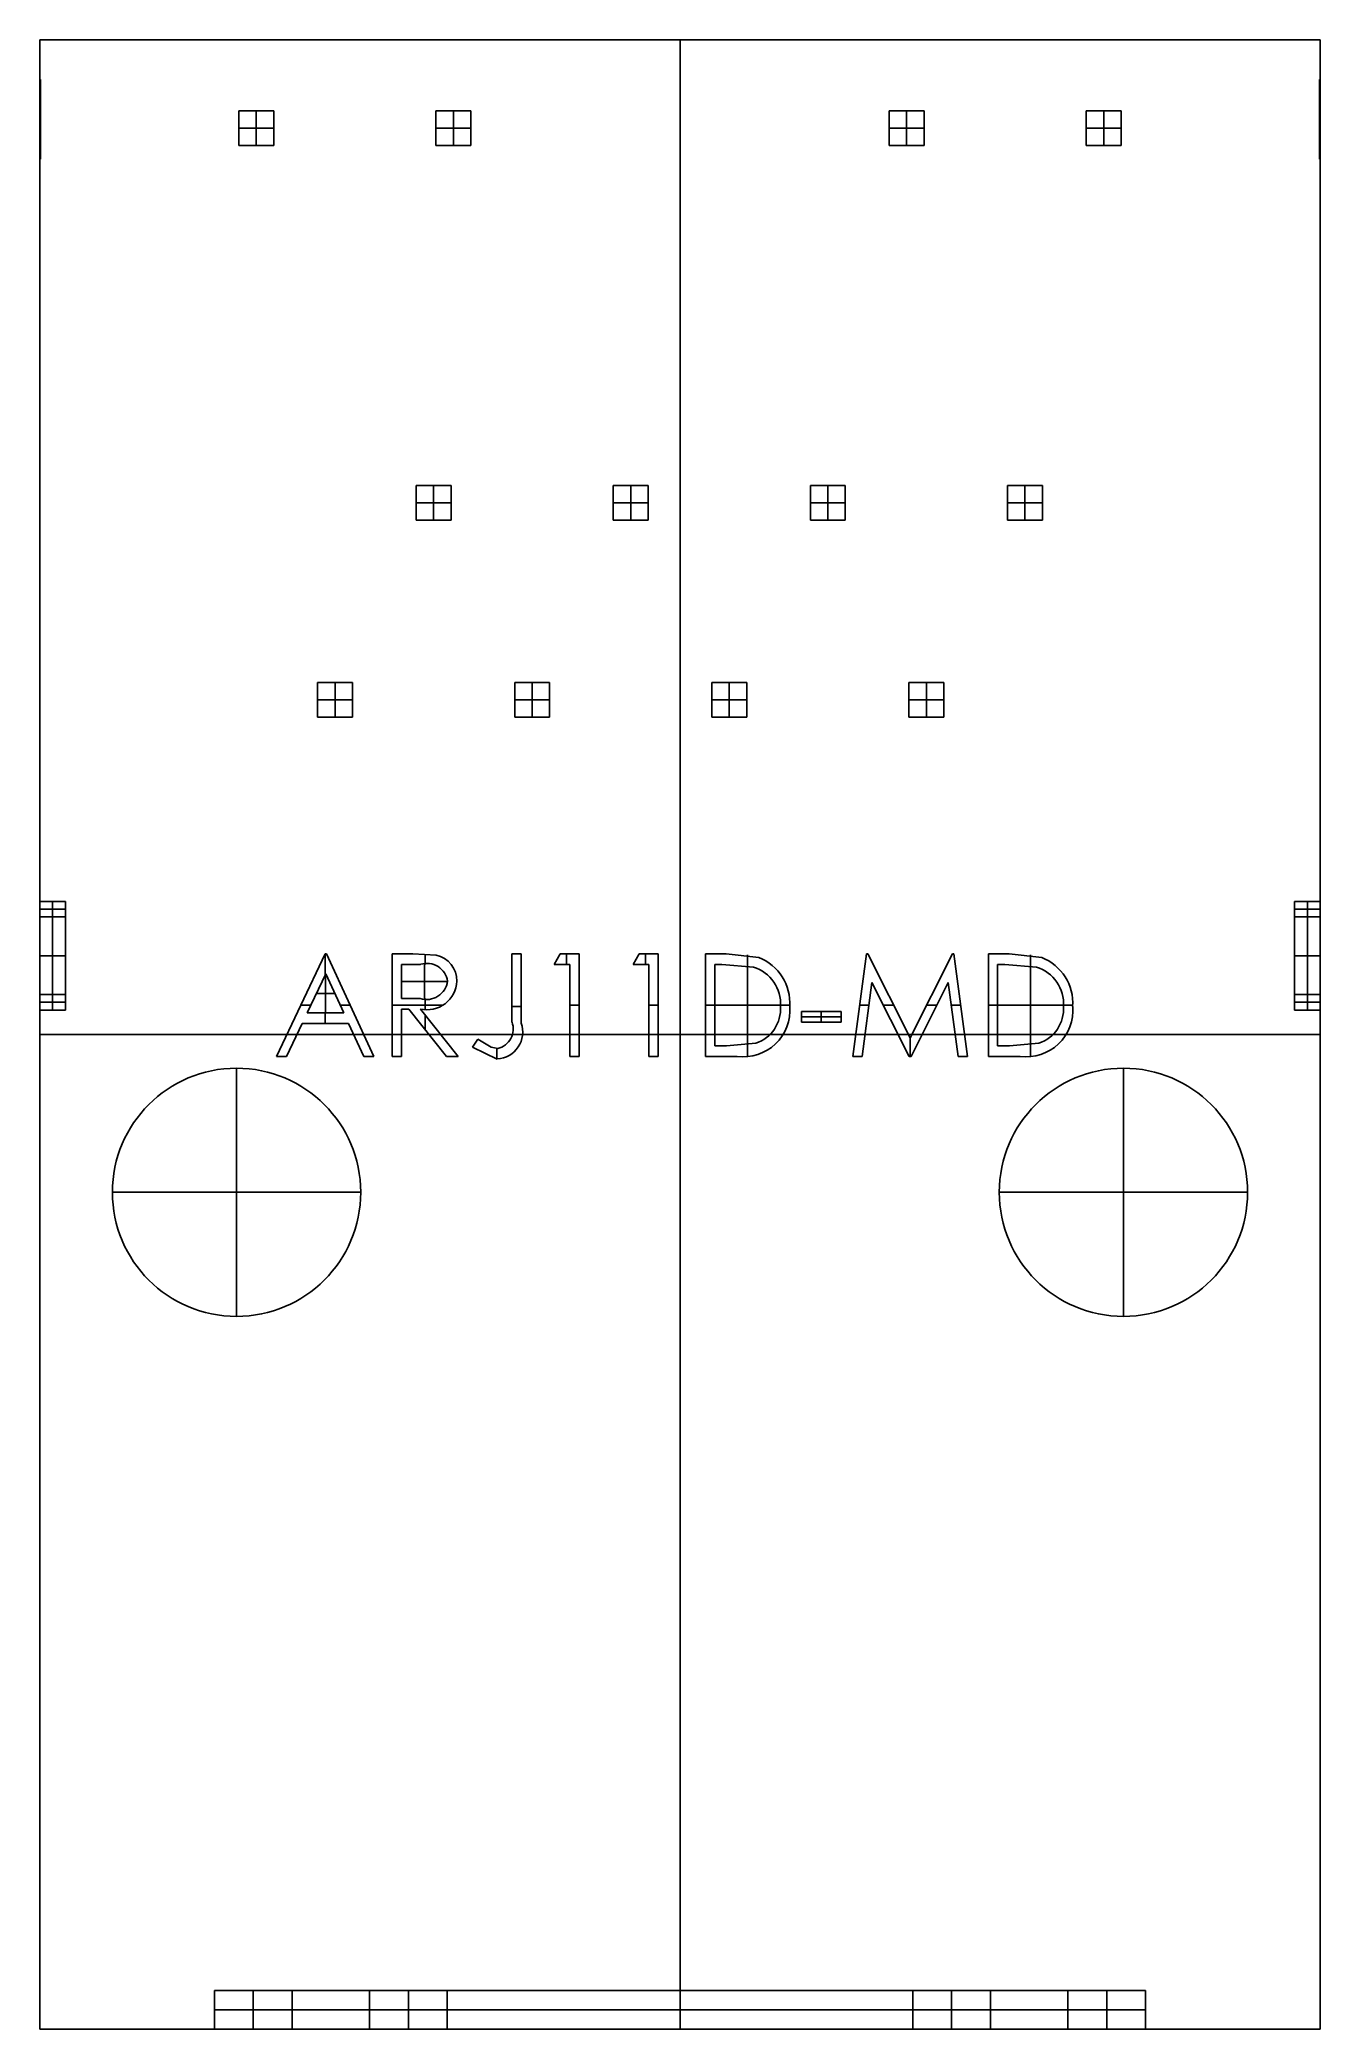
# Model space of a CAD drawing. Extents: x -8.3 to 8.3, y -10.8 to 14.9.
import ezdxf

# ---------------------------------------------------------------- set-up
doc = ezdxf.new("R2010")
doc.units = 0
doc.layers.add('DEFAULT', color=7, linetype='CONTINUOUS')

msp = doc.modelspace()

# ---------------------------------------------------------------- linework, layer by layer
at = {"layer": 'DEFAULT'}
for p, q in [((-8.25, 14.86), (8.25, 14.86)), ((-8.25, 7.089), (-8.25, 14.86)), ((-8.25, 14.86), (-8.25, 12.86)), ((-8.25, 12.86), (-8.25, 14.86)), ((-8.25, 3.075), (-8.25, 14.86)), ((8.25, 14.86), (-8.25, 14.86)), ((-8.25, 14.86), (-8.25, 12.86)), ((-8.25, 14.86), (-8.25, 7.089)), ((-8.25, 14.86), (8.25, 14.86)), ((0, -10.79), (0, 14.86)), ((0, 14.86), (0, -10.29)), ((8.25, 14.86), (8.25, 7.089)), ((8.25, 14.86), (8.25, 12.86)), ((8.25, 12.86), (8.25, 14.86)), ((8.25, 2.853), (8.25, 14.86)), ((8.25, 12.86), (8.25, 14.86)), ((8.25, 7.089), (8.25, 14.86)), ((-8.25, 14.349), (-8.25, 13.319)), ((-8.25, 13.319), (-8.25, 14.349)), ((-8.24, 14.349), (-8.25, 14.349)), ((-8.24, 14.349), (-8.25, 14.349)), ((-8.25, 14.349), (-8.24, 14.349)), ((-8.245, 14.349), (-8.245, 13.319)), ((-8.245, 13.319), (-8.245, 14.349)), ((-8.24, 13.319), (-8.24, 14.349)), ((-8.24, 14.349), (-8.24, 13.319)), ((-8.24, 13.319), (-8.24, 14.349)), ((8.24, 14.349), (8.24, 13.319)), ((8.25, 14.349), (8.24, 14.349)), ((8.25, 14.349), (8.24, 14.349)), ((8.24, 13.319), (8.24, 14.349)), ((8.25, 14.349), (8.24, 14.349)), ((8.24, 13.319), (8.24, 14.349)), ((8.245, 14.349), (8.245, 13.319)), ((8.245, 13.319), (8.245, 14.349)), ((8.25, 14.349), (8.25, 13.319)), ((8.25, 13.319), (8.25, 14.349)), ((-8.25, 13.86), (-8.25, 3.682)), ((-5.235, 13.945), (-5.685, 13.945)), ((-5.685, 13.945), (-5.685, 13.495)), ((-5.685, 13.495), (-5.685, 13.945)), ((-5.685, 13.945), (-5.235, 13.945)), ((-5.685, 13.495), (-5.685, 13.945)), ((-5.685, 13.945), (-5.235, 13.945)), ((-5.46, 13.495), (-5.46, 13.945)), ((-5.235, 13.495), (-5.235, 13.945)), ((-5.235, 13.945), (-5.235, 13.495)), ((-5.235, 13.945), (-5.235, 13.495)), ((-2.695, 13.945), (-3.145, 13.945)), ((-3.145, 13.945), (-3.145, 13.495)), ((-3.145, 13.495), (-3.145, 13.945)), ((-3.145, 13.945), (-2.695, 13.945)), ((-3.145, 13.495), (-3.145, 13.945)), ((-3.145, 13.945), (-2.695, 13.945)), ((-2.92, 13.495), (-2.92, 13.945)), ((-2.695, 13.495), (-2.695, 13.945)), ((-2.695, 13.945), (-2.695, 13.495)), ((-2.695, 13.945), (-2.695, 13.495)), ((3.145, 13.945), (2.695, 13.945)), ((2.695, 13.945), (2.695, 13.495)), ((2.695, 13.495), (2.695, 13.945)), ((2.695, 13.945), (3.145, 13.945)), ((2.695, 13.495), (2.695, 13.945)), ((2.695, 13.945), (3.145, 13.945)), ((2.92, 13.495), (2.92, 13.945)), ((3.145, 13.495), (3.145, 13.945)), ((3.145, 13.945), (3.145, 13.495)), ((3.145, 13.945), (3.145, 13.495)), ((5.685, 13.945), (5.235, 13.945)), ((5.235, 13.945), (5.235, 13.495)), ((5.235, 13.495), (5.235, 13.945)), ((5.235, 13.945), (5.685, 13.945)), ((5.235, 13.495), (5.235, 13.945)), ((5.235, 13.945), (5.685, 13.945)), ((5.46, 13.495), (5.46, 13.945)), ((5.685, 13.495), (5.685, 13.945)), ((5.685, 13.945), (5.685, 13.495)), ((5.685, 13.945), (5.685, 13.495)), ((8.25, 3.57), (8.25, 13.86)), ((-8.25, 13.834), (-8.24, 13.834)), ((-8.25, 13.834), (-8.24, 13.834)), ((-5.685, 13.72), (-5.235, 13.72)), ((-3.145, 13.72), (-2.695, 13.72)), ((2.695, 13.72), (3.145, 13.72)), ((5.235, 13.72), (5.685, 13.72)), ((8.24, 13.834), (8.25, 13.834)), ((8.24, 13.834), (8.25, 13.834)), ((-5.685, 13.495), (-5.235, 13.495)), ((-5.235, 13.495), (-5.685, 13.495)), ((-5.235, 13.495), (-5.685, 13.495)), ((-3.145, 13.495), (-2.695, 13.495)), ((-2.695, 13.495), (-3.145, 13.495)), ((-2.695, 13.495), (-3.145, 13.495)), ((2.695, 13.495), (3.145, 13.495)), ((3.145, 13.495), (2.695, 13.495)), ((3.145, 13.495), (2.695, 13.495)), ((5.235, 13.495), (5.685, 13.495)), ((5.685, 13.495), (5.235, 13.495)), ((5.685, 13.495), (5.235, 13.495)), ((-8.25, 13.319), (-8.24, 13.319)), ((-8.24, 13.319), (-8.25, 13.319)), ((-8.24, 13.319), (-8.25, 13.319)), ((8.24, 13.319), (8.25, 13.319)), ((8.25, 13.319), (8.24, 13.319)), ((8.24, 13.319), (8.25, 13.319)), ((-8.25, 12.86), (-8.25, 7.089)), ((-8.25, 4.288), (-8.25, 12.86)), ((-8.25, 12.86), (-8.25, -10.79)), ((8.25, 12.86), (8.25, 4.288)), ((8.25, 7.089), (8.25, 12.86)), ((8.25, -10.79), (8.25, 12.86)), ((-2.95, 9.115), (-3.4, 9.115)), ((-3.4, 9.115), (-3.4, 8.665)), ((-3.4, 8.665), (-3.4, 9.115)), ((-3.4, 9.115), (-2.95, 9.115)), ((-3.4, 8.665), (-3.4, 9.115)), ((-3.4, 9.115), (-2.95, 9.115)), ((-3.175, 8.665), (-3.175, 9.115)), ((-2.95, 8.665), (-2.95, 9.115)), ((-2.95, 9.115), (-2.95, 8.665)), ((-2.95, 9.115), (-2.95, 8.665)), ((-0.41, 9.115), (-0.86, 9.115)), ((-0.86, 9.115), (-0.86, 8.665)), ((-0.86, 8.665), (-0.86, 9.115)), ((-0.86, 9.115), (-0.41, 9.115)), ((-0.86, 8.665), (-0.86, 9.115)), ((-0.86, 9.115), (-0.41, 9.115)), ((-0.635, 8.665), (-0.635, 9.115)), ((-0.41, 8.665), (-0.41, 9.115)), ((-0.41, 9.115), (-0.41, 8.665)), ((-0.41, 9.115), (-0.41, 8.665)), ((2.13, 9.115), (1.68, 9.115)), ((1.68, 9.115), (1.68, 8.665)), ((1.68, 8.665), (1.68, 9.115)), ((1.68, 9.115), (2.13, 9.115)), ((1.68, 8.665), (1.68, 9.115)), ((1.68, 9.115), (2.13, 9.115)), ((1.905, 8.665), (1.905, 9.115)), ((2.13, 8.665), (2.13, 9.115)), ((2.13, 9.115), (2.13, 8.665)), ((2.13, 9.115), (2.13, 8.665)), ((4.67, 9.115), (4.22, 9.115)), ((4.22, 9.115), (4.22, 8.665)), ((4.22, 8.665), (4.22, 9.115)), ((4.22, 9.115), (4.67, 9.115)), ((4.22, 8.665), (4.22, 9.115)), ((4.22, 9.115), (4.67, 9.115)), ((4.445, 8.665), (4.445, 9.115)), ((4.67, 8.665), (4.67, 9.115)), ((4.67, 9.115), (4.67, 8.665)), ((4.67, 9.115), (4.67, 8.665)), ((-3.4, 8.89), (-2.95, 8.89)), ((-0.86, 8.89), (-0.41, 8.89)), ((1.68, 8.89), (2.13, 8.89)), ((4.22, 8.89), (4.67, 8.89)), ((-3.4, 8.665), (-2.95, 8.665)), ((-2.95, 8.665), (-3.4, 8.665)), ((-2.95, 8.665), (-3.4, 8.665)), ((-0.86, 8.665), (-0.41, 8.665)), ((-0.41, 8.665), (-0.86, 8.665)), ((-0.41, 8.665), (-0.86, 8.665)), ((1.68, 8.665), (2.13, 8.665)), ((2.13, 8.665), (1.68, 8.665)), ((2.13, 8.665), (1.68, 8.665)), ((4.22, 8.665), (4.67, 8.665)), ((4.67, 8.665), (4.22, 8.665)), ((4.67, 8.665), (4.22, 8.665)), ((-8.25, 3.75), (-8.25, 7.089)), ((8.25, 7.089), (8.25, 3.75)), ((-4.22, 6.575), (-4.67, 6.575)), ((-4.67, 6.575), (-4.67, 6.125)), ((-4.67, 6.125), (-4.67, 6.575)), ((-4.67, 6.575), (-4.22, 6.575)), ((-4.67, 6.125), (-4.67, 6.575)), ((-4.67, 6.575), (-4.22, 6.575)), ((-4.445, 6.125), (-4.445, 6.575)), ((-4.22, 6.125), (-4.22, 6.575)), ((-4.22, 6.575), (-4.22, 6.125)), ((-4.22, 6.575), (-4.22, 6.125)), ((-1.68, 6.575), (-2.13, 6.575)), ((-2.13, 6.575), (-2.13, 6.125)), ((-2.13, 6.125), (-2.13, 6.575)), ((-2.13, 6.575), (-1.68, 6.575)), ((-2.13, 6.125), (-2.13, 6.575)), ((-2.13, 6.575), (-1.68, 6.575)), ((-1.905, 6.125), (-1.905, 6.575)), ((-1.68, 6.125), (-1.68, 6.575)), ((-1.68, 6.575), (-1.68, 6.125)), ((-1.68, 6.575), (-1.68, 6.125)), ((0.86, 6.575), (0.41, 6.575)), ((0.41, 6.575), (0.41, 6.125)), ((0.41, 6.125), (0.41, 6.575)), ((0.41, 6.575), (0.86, 6.575)), ((0.41, 6.125), (0.41, 6.575)), ((0.41, 6.575), (0.86, 6.575)), ((0.635, 6.125), (0.635, 6.575)), ((0.86, 6.125), (0.86, 6.575)), ((0.86, 6.575), (0.86, 6.125)), ((0.86, 6.575), (0.86, 6.125)), ((3.4, 6.575), (2.95, 6.575)), ((2.95, 6.575), (2.95, 6.125)), ((2.95, 6.125), (2.95, 6.575)), ((2.95, 6.575), (3.4, 6.575)), ((2.95, 6.125), (2.95, 6.575)), ((2.95, 6.575), (3.4, 6.575)), ((3.175, 6.125), (3.175, 6.575)), ((3.4, 6.125), (3.4, 6.575)), ((3.4, 6.575), (3.4, 6.125)), ((3.4, 6.575), (3.4, 6.125)), ((-4.67, 6.35), (-4.22, 6.35)), ((-2.13, 6.35), (-1.68, 6.35)), ((0.41, 6.35), (0.86, 6.35)), ((2.95, 6.35), (3.4, 6.35)), ((-4.67, 6.125), (-4.22, 6.125)), ((-4.22, 6.125), (-4.67, 6.125)), ((-4.22, 6.125), (-4.67, 6.125)), ((-2.13, 6.125), (-1.68, 6.125)), ((-1.68, 6.125), (-2.13, 6.125)), ((-1.68, 6.125), (-2.13, 6.125)), ((0.41, 6.125), (0.86, 6.125)), ((0.86, 6.125), (0.41, 6.125)), ((0.86, 6.125), (0.41, 6.125)), ((2.95, 6.125), (3.4, 6.125)), ((3.4, 6.125), (2.95, 6.125)), ((3.4, 6.125), (2.95, 6.125)), ((-8.25, 3.075), (-8.25, 4.288)), ((8.25, 4.288), (8.25, 2.853)), ((-7.92, 3.75), (-8.25, 3.75)), ((-8.25, 3.75), (-8.25, 3.55)), ((-8.25, 3.75), (-7.92, 3.75)), ((-8.25, 3.75), (-7.92, 3.75)), ((-7.92, 3.65), (-8.25, 3.65)), ((-8.085, 3.55), (-8.085, 3.75)), ((-7.92, 2.35), (-7.92, 3.75)), ((-7.92, 3.75), (-7.92, 3.55)), ((-7.92, 3.75), (-7.92, 2.35)), ((8.25, 3.75), (7.92, 3.75)), ((7.92, 3.75), (7.92, 2.35)), ((7.92, 3.75), (7.92, 3.55)), ((8.25, 3.75), (7.92, 3.75)), ((7.92, 3.75), (7.92, 2.35)), ((8.25, 3.75), (7.92, 3.75)), ((8.25, 3.65), (7.92, 3.65)), ((8.085, 3.75), (8.085, 3.55)), ((8.25, 3.55), (8.25, 3.75)), ((-8.25, 3.55), (-8.25, 2.55)), ((-8.25, 3.55), (-7.92, 3.55)), ((-8.085, 2.55), (-8.085, 3.55)), ((-7.92, 3.55), (-7.92, 2.55)), ((7.92, 3.55), (7.92, 2.55)), ((7.92, 3.55), (8.25, 3.55)), ((8.085, 2.55), (8.085, 3.55)), ((8.25, 2.55), (8.25, 3.55)), ((-8.25, -10.79), (-8.25, 3.075)), ((-8.25, 3.05), (-7.92, 3.05)), ((-5.201, 1.752), (-4.573, 3.075)), ((-5.201, 1.752), (-4.573, 3.075)), ((-5.201, 1.752), (-4.573, 3.075)), ((-4.573, 3.075), (-4.556, 3.075)), ((-4.573, 3.075), (-4.556, 3.075)), ((-4.573, 3.075), (-4.556, 3.075)), ((-4.573, 3.075), (-4.573, 2.802)), ((-4.556, 3.075), (-3.946, 1.752)), ((-4.556, 3.075), (-3.946, 1.752)), ((-4.556, 3.075), (-3.946, 1.752)), ((-3.708, 3.075), (-3.444, 3.075)), ((-3.708, 1.752), (-3.708, 3.075)), ((-3.708, 1.752), (-3.708, 3.075)), ((-3.708, 3.075), (-3.444, 3.075)), ((-3.708, 1.752), (-3.708, 3.075)), ((-3.708, 3.075), (-3.444, 3.075)), ((-3.59, 2.499), (-3.59, 2.939)), ((-3.59, 2.939), (-3.342, 2.939)), ((-3.59, 2.939), (-3.342, 2.939)), ((-3.59, 2.499), (-3.59, 2.939)), ((-3.342, 2.939), (-3.59, 2.939)), ((-3.59, 2.939), (-3.59, 2.499)), ((-3.444, 3.075), (-3.144, 3.057)), ((-3.444, 3.075), (-3.144, 3.057)), ((-3.444, 3.075), (-3.144, 3.057)), ((-3.293, 2.939), (-3.293, 2.498)), ((-3.284, 3.072), (-3.284, 2.939)), ((-2.165, 3.075), (-2.046, 3.075)), ((-2.165, 2.195), (-2.165, 3.075)), ((-2.165, 2.195), (-2.165, 3.075)), ((-2.165, 3.075), (-2.046, 3.075)), ((-2.165, 2.195), (-2.165, 3.075)), ((-2.165, 3.075), (-2.046, 3.075)), ((-2.046, 3.075), (-2.046, 2.182)), ((-2.046, 3.075), (-2.046, 2.182)), ((-2.046, 3.075), (-2.046, 2.182)), ((-1.622, 2.939), (-1.545, 3.075)), ((-1.622, 2.939), (-1.545, 3.075)), ((-1.622, 2.939), (-1.545, 3.075)), ((-1.419, 2.939), (-1.622, 2.939)), ((-1.419, 2.939), (-1.622, 2.939)), ((-1.419, 2.939), (-1.622, 2.939)), ((-1.545, 3.075), (-1.3, 3.075)), ((-1.545, 3.075), (-1.3, 3.075)), ((-1.545, 3.075), (-1.3, 3.075)), ((-1.461, 2.939), (-1.461, 3.075)), ((-1.419, 1.752), (-1.419, 2.939)), ((-1.419, 1.752), (-1.419, 2.939)), ((-1.419, 1.752), (-1.419, 2.939)), ((-1.3, 3.075), (-1.3, 1.752)), ((-1.3, 3.075), (-1.3, 1.752)), ((-1.3, 3.075), (-1.3, 1.752)), ((-0.605, 2.939), (-0.527, 3.075)), ((-0.605, 2.939), (-0.527, 3.075)), ((-0.605, 2.939), (-0.527, 3.075)), ((-0.401, 2.939), (-0.605, 2.939)), ((-0.401, 2.939), (-0.605, 2.939)), ((-0.401, 2.939), (-0.605, 2.939)), ((-0.527, 3.075), (-0.282, 3.075)), ((-0.527, 3.075), (-0.282, 3.075)), ((-0.527, 3.075), (-0.282, 3.075)), ((-0.444, 2.939), (-0.444, 3.075)), ((-0.401, 1.752), (-0.401, 2.939)), ((-0.401, 1.752), (-0.401, 2.939)), ((-0.401, 1.752), (-0.401, 2.939)), ((-0.282, 3.075), (-0.282, 1.752)), ((-0.282, 3.075), (-0.282, 1.752)), ((-0.282, 3.075), (-0.282, 1.752)), ((0.328, 3.075), (0.595, 3.075)), ((0.328, 1.752), (0.328, 3.075)), ((0.328, 1.752), (0.328, 3.075)), ((0.328, 3.075), (0.595, 3.075)), ((0.328, 1.752), (0.328, 3.075)), ((0.328, 3.075), (0.595, 3.075)), ((0.447, 2.939), (0.54, 2.939)), ((0.447, 1.888), (0.447, 2.939)), ((0.447, 1.888), (0.447, 2.939)), ((0.447, 2.939), (0.54, 2.939)), ((0.447, 2.939), (0.447, 1.888)), ((0.54, 2.939), (0.447, 2.939)), ((0.54, 2.939), (0.946, 2.902)), ((0.54, 2.939), (0.946, 2.902)), ((0.946, 2.902), (0.54, 2.939)), ((0.595, 3.075), (1.015, 3.027)), ((0.595, 3.075), (1.015, 3.027)), ((0.595, 3.075), (1.015, 3.027)), ((0.871, 3.06), (0.871, 2.919)), ((0.871, 2.919), (0.871, 1.901)), ((2.228, 1.752), (2.402, 3.075)), ((2.228, 1.752), (2.402, 3.075)), ((2.228, 1.752), (2.402, 3.075)), ((2.402, 3.075), (2.419, 3.075)), ((2.402, 3.075), (2.419, 3.075)), ((2.402, 3.075), (2.419, 3.075)), ((2.419, 3.075), (2.965, 1.99)), ((2.419, 3.075), (2.965, 1.99)), ((2.419, 3.075), (2.965, 1.99)), ((2.965, 1.99), (3.51, 3.075)), ((2.965, 1.99), (3.51, 3.075)), ((2.965, 1.99), (3.51, 3.075)), ((3.51, 3.075), (3.528, 3.075)), ((3.51, 3.075), (3.528, 3.075)), ((3.51, 3.075), (3.528, 3.075)), ((3.528, 3.075), (3.703, 1.752)), ((3.528, 3.075), (3.703, 1.752)), ((3.528, 3.075), (3.703, 1.752)), ((3.975, 3.075), (4.242, 3.075)), ((3.975, 1.752), (3.975, 3.075)), ((3.975, 1.752), (3.975, 3.075)), ((3.975, 3.075), (4.242, 3.075)), ((3.975, 1.752), (3.975, 3.075)), ((3.975, 3.075), (4.242, 3.075)), ((4.093, 2.939), (4.186, 2.939)), ((4.093, 1.888), (4.093, 2.939)), ((4.093, 1.888), (4.093, 2.939)), ((4.093, 2.939), (4.186, 2.939)), ((4.093, 2.939), (4.093, 1.888)), ((4.186, 2.939), (4.093, 2.939)), ((4.186, 2.939), (4.593, 2.902)), ((4.186, 2.939), (4.593, 2.902)), ((4.593, 2.902), (4.186, 2.939)), ((4.242, 3.075), (4.662, 3.027)), ((4.242, 3.075), (4.662, 3.027)), ((4.242, 3.075), (4.662, 3.027)), ((4.517, 3.06), (4.517, 2.919)), ((4.517, 2.919), (4.517, 1.901)), ((7.92, 3.05), (8.25, 3.05)), ((8.25, 2.853), (8.25, -10.79)), ((-4.806, 2.312), (-4.566, 2.817)), ((-4.806, 2.312), (-4.566, 2.817)), ((-4.566, 2.817), (-4.806, 2.312)), ((-4.569, 2.811), (-4.569, 2.312)), ((-4.566, 2.817), (-4.333, 2.312)), ((-4.566, 2.817), (-4.333, 2.312)), ((-4.333, 2.312), (-4.566, 2.817)), ((-3.59, 2.718), (-2.996, 2.718)), ((2.474, 2.706), (2.347, 1.752)), ((2.474, 2.706), (2.347, 1.752)), ((2.474, 2.706), (2.347, 1.752)), ((2.953, 1.752), (2.474, 2.706)), ((2.953, 1.752), (2.474, 2.706)), ((2.953, 1.752), (2.474, 2.706)), ((3.457, 2.704), (2.98, 1.752)), ((3.457, 2.704), (2.98, 1.752)), ((3.457, 2.704), (2.98, 1.752)), ((3.584, 1.752), (3.457, 2.704)), ((3.584, 1.752), (3.457, 2.704)), ((3.584, 1.752), (3.457, 2.704)), ((-8.25, 2.55), (-8.25, 2.35)), ((-7.92, 2.55), (-8.25, 2.55)), ((-8.25, 2.45), (-7.92, 2.45)), ((-8.25, 2.35), (-7.92, 2.35)), ((-8.25, -10.79), (-8.25, 2.35)), ((-7.92, 2.35), (-8.25, 2.35)), ((-7.92, 2.35), (-8.25, 2.35)), ((-8.085, 2.55), (-8.085, 2.35)), ((-7.92, 2.55), (-7.92, 2.35)), ((-4.887, 2.414), (-4.758, 2.414)), ((-4.333, 2.312), (-4.806, 2.312)), ((-4.333, 2.312), (-4.806, 2.312)), ((-4.806, 2.312), (-4.333, 2.312)), ((-4.686, 2.565), (-4.45, 2.565)), ((-4.573, 2.312), (-4.573, 2.176)), ((-4.38, 2.414), (-4.251, 2.414)), ((-3.708, 2.414), (-3.062, 2.414)), ((-3.348, 2.497), (-3.59, 2.499)), ((-3.348, 2.497), (-3.59, 2.499)), ((-3.59, 2.499), (-3.348, 2.497)), ((-3.59, 2.363), (-3.59, 1.752)), ((-3.493, 2.363), (-3.59, 2.363)), ((-3.493, 2.363), (-3.59, 2.363)), ((-3.59, 2.363), (-3.59, 1.752)), ((-3.493, 2.363), (-3.59, 2.363)), ((-3.59, 2.363), (-3.59, 1.752)), ((-3.007, 1.752), (-3.493, 2.363)), ((-3.007, 1.752), (-3.493, 2.363)), ((-3.007, 1.752), (-3.493, 2.363)), ((-3.346, 2.363), (-2.86, 1.752)), ((-3.346, 2.363), (-2.86, 1.752)), ((-3.346, 2.363), (-2.86, 1.752)), ((-3.284, 2.498), (-3.284, 2.365)), ((-2.046, 2.397), (-2.165, 2.397)), ((-1.419, 2.414), (-1.3, 2.414)), ((-0.401, 2.414), (-0.282, 2.414)), ((0.328, 2.414), (0.447, 2.414)), ((0.447, 2.414), (1.295, 2.414)), ((1.295, 2.414), (1.413, 2.414)), ((1.566, 2.329), (2.075, 2.329)), ((1.566, 2.193), (1.566, 2.329)), ((1.566, 2.193), (1.566, 2.329)), ((1.566, 2.329), (2.075, 2.329)), ((1.566, 2.193), (1.566, 2.329)), ((1.566, 2.329), (2.075, 2.329)), ((1.821, 2.193), (1.821, 2.329)), ((2.075, 2.329), (2.075, 2.193)), ((2.075, 2.329), (2.075, 2.193)), ((2.075, 2.329), (2.075, 2.193)), ((2.315, 2.414), (2.435, 2.414)), ((2.621, 2.414), (2.752, 2.414)), ((3.178, 2.414), (3.312, 2.414)), ((3.496, 2.414), (3.615, 2.414)), ((3.975, 2.414), (4.093, 2.414)), ((4.093, 2.414), (4.941, 2.414)), ((4.941, 2.414), (5.06, 2.414)), ((7.92, 2.55), (7.92, 2.35)), ((8.25, 2.55), (7.92, 2.55)), ((7.92, 2.45), (8.25, 2.45)), ((7.92, 2.35), (8.25, 2.35)), ((7.92, 2.35), (8.25, 2.35)), ((7.92, 2.35), (8.25, 2.35)), ((8.085, 2.35), (8.085, 2.55)), ((8.25, 2.35), (8.25, 2.55)), ((8.25, 2.35), (8.25, -10.79)), ((-4.87, 2.176), (-5.071, 1.752)), ((-4.87, 2.176), (-5.071, 1.752)), ((-4.87, 2.176), (-5.071, 1.752)), ((-4.271, 2.176), (-4.87, 2.176)), ((-4.271, 2.176), (-4.87, 2.176)), ((-4.271, 2.176), (-4.87, 2.176)), ((-4.075, 1.752), (-4.271, 2.176)), ((-4.075, 1.752), (-4.271, 2.176)), ((-4.075, 1.752), (-4.271, 2.176)), ((-3.284, 2.285), (-3.284, 2.1)), ((1.566, 2.261), (2.075, 2.261)), ((2.075, 2.193), (1.566, 2.193)), ((2.075, 2.193), (1.566, 2.193)), ((2.075, 2.193), (1.566, 2.193)), ((-8.25, 2.035), (8.25, 2.035)), ((-8.25, 2.035), (-5.067, 2.035)), ((-4.937, 2.035), (-4.205, 2.035)), ((-4.076, 2.035), (-3.708, 2.035)), ((-3.59, 2.035), (-3.232, 2.035)), ((-3.085, 2.035), (-2.172, 2.035)), ((-2.674, 1.871), (-2.604, 1.973)), ((-2.674, 1.871), (-2.604, 1.973)), ((-2.674, 1.871), (-2.604, 1.973)), ((-2.355, 1.718), (-2.674, 1.871)), ((-2.355, 1.718), (-2.674, 1.871)), ((-2.355, 1.718), (-2.674, 1.871)), ((-2.604, 1.973), (-2.435, 1.873)), ((-2.604, 1.973), (-2.435, 1.873)), ((-2.604, 1.973), (-2.435, 1.873)), ((-2.435, 1.873), (-2.348, 1.854)), ((-2.435, 1.873), (-2.348, 1.854)), ((-2.435, 1.873), (-2.348, 1.854)), ((-2.36, 1.855), (-2.36, 1.719)), ((-2.051, 2.035), (-1.419, 2.035)), ((-1.3, 2.035), (-0.401, 2.035)), ((-0.282, 2.035), (0.328, 2.035)), ((0.599, 1.888), (0.447, 1.888)), ((0.599, 1.888), (0.447, 1.888)), ((0.447, 1.888), (0.599, 1.888)), ((0.977, 1.922), (0.599, 1.888)), ((0.977, 1.922), (0.599, 1.888)), ((0.599, 1.888), (0.977, 1.922)), ((0.871, 1.901), (0.871, 1.759)), ((1.323, 2.035), (2.265, 2.035)), ((2.385, 2.035), (2.811, 2.035)), ((2.943, 2.035), (2.988, 2.035)), ((2.965, 1.752), (2.965, 1.99)), ((3.122, 2.035), (3.546, 2.035)), ((3.666, 2.035), (3.975, 2.035)), ((4.245, 1.888), (4.093, 1.888)), ((4.245, 1.888), (4.093, 1.888)), ((4.093, 1.888), (4.245, 1.888)), ((4.623, 1.922), (4.245, 1.888)), ((4.623, 1.922), (4.245, 1.888)), ((4.245, 1.888), (4.623, 1.922)), ((4.517, 1.901), (4.517, 1.759)), ((4.969, 2.035), (8.25, 2.035)), ((-5.715, -1.6), (-5.715, 1.6)), ((-5.071, 1.752), (-5.201, 1.752)), ((-5.071, 1.752), (-5.201, 1.752)), ((-5.071, 1.752), (-5.201, 1.752)), ((-3.946, 1.752), (-4.075, 1.752)), ((-3.946, 1.752), (-4.075, 1.752)), ((-3.946, 1.752), (-4.075, 1.752)), ((-3.59, 1.752), (-3.708, 1.752)), ((-3.59, 1.752), (-3.708, 1.752)), ((-3.59, 1.752), (-3.708, 1.752)), ((-2.86, 1.752), (-3.007, 1.752)), ((-2.86, 1.752), (-3.007, 1.752)), ((-2.86, 1.752), (-3.007, 1.752)), ((-1.3, 1.752), (-1.419, 1.752)), ((-1.3, 1.752), (-1.419, 1.752)), ((-1.3, 1.752), (-1.419, 1.752)), ((-0.282, 1.752), (-0.401, 1.752)), ((-0.282, 1.752), (-0.401, 1.752)), ((-0.282, 1.752), (-0.401, 1.752)), ((0.738, 1.752), (0.328, 1.752)), ((0.738, 1.752), (0.328, 1.752)), ((0.738, 1.752), (0.328, 1.752)), ((2.347, 1.752), (2.228, 1.752)), ((2.347, 1.752), (2.228, 1.752)), ((2.347, 1.752), (2.228, 1.752)), ((2.98, 1.752), (2.953, 1.752)), ((2.98, 1.752), (2.953, 1.752)), ((2.98, 1.752), (2.953, 1.752)), ((3.703, 1.752), (3.584, 1.752)), ((3.703, 1.752), (3.584, 1.752)), ((3.703, 1.752), (3.584, 1.752)), ((4.385, 1.752), (3.975, 1.752)), ((4.385, 1.752), (3.975, 1.752)), ((4.385, 1.752), (3.975, 1.752)), ((5.715, -1.6), (5.715, 1.6)), ((-7.315, 0), (-4.115, 0)), ((4.115, 0), (7.315, 0)), ((-6, -10.29), (6, -10.29)), ((-6, -10.79), (-6, -10.29)), ((-6, -10.79), (-6, -10.29)), ((-5, -10.29), (-6, -10.29)), ((-6, -10.29), (-5, -10.29)), ((-6, -10.79), (-6, -10.29)), ((-6, -10.79), (-6, -10.29)), ((-4, -10.29), (-6, -10.29)), ((-6, -10.29), (-6, -10.79)), ((-6, -10.29), (-6, -10.79)), ((-5.5, -10.29), (-5.5, -10.79)), ((-5.5, -10.29), (-5.5, -10.79)), ((-5, -10.79), (-5, -10.29)), ((-5, -10.79), (-5, -10.29)), ((-5, -10.29), (-5, -10.79)), ((-5, -10.29), (-5, -10.79)), ((-4, -10.79), (-4, -10.29)), ((-4, -10.79), (-4, -10.29)), ((-3, -10.29), (-4, -10.29)), ((-4, -10.29), (-4, -10.79)), ((-3.5, -10.29), (-3.5, -10.79)), ((-3, -10.29), (3, -10.29)), ((-3, -10.79), (-3, -10.29)), ((-3, -10.79), (-3, -10.29)), ((-3, -10.29), (-3, -10.79)), ((0, -10.29), (0, -10.79)), ((3, -10.29), (3, -10.79)), ((3, -10.79), (3, -10.29)), ((4, -10.29), (3, -10.29)), ((3, -10.29), (3, -10.79)), ((3.5, -10.29), (3.5, -10.79)), ((4, -10.79), (4, -10.29)), ((4, -10.79), (4, -10.29)), ((6, -10.29), (4, -10.29)), ((4, -10.79), (4, -10.29)), ((5, -10.29), (6, -10.29)), ((5, -10.79), (5, -10.29)), ((5, -10.79), (5, -10.29)), ((6, -10.29), (5, -10.29)), ((5, -10.29), (5, -10.79)), ((5, -10.29), (5, -10.79)), ((5.5, -10.29), (5.5, -10.79)), ((5.5, -10.29), (5.5, -10.79)), ((6, -10.79), (6, -10.29)), ((6, -10.79), (6, -10.29)), ((6, -10.79), (6, -10.29)), ((6, -10.79), (6, -10.29)), ((6, -10.29), (6, -10.79)), ((6, -10.29), (6, -10.79)), ((-6, -10.54), (6, -10.54)), ((-6, -10.54), (-5, -10.54)), ((-6, -10.54), (-5, -10.54)), ((-4, -10.54), (-6, -10.54)), ((-3, -10.54), (-4, -10.54)), ((4, -10.54), (3, -10.54)), ((6, -10.54), (4, -10.54)), ((5, -10.54), (6, -10.54)), ((6, -10.54), (5, -10.54)), ((8.25, -10.79), (-8.25, -10.79)), ((-8.25, -10.79), (-3, -10.79)), ((-8.25, -10.79), (-5, -10.79)), ((-7, -10.79), (-4.5, -10.79)), ((-4.5, -10.79), (-7, -10.79)), ((-7, -10.79), (-7, -10.791)), ((-7, -10.791), (-7, -10.79)), ((-7, -10.79), (-7, -10.791)), ((-4.5, -10.79), (-7, -10.79)), ((-7, -10.79), (-4.5, -10.79)), ((-7, -10.791), (-4.5, -10.791)), ((-4.5, -10.791), (-7, -10.791)), ((-7, -10.791), (-4.5, -10.791)), ((-6, -10.79), (-4, -10.79)), ((-5, -10.79), (-6, -10.79)), ((-6, -10.79), (-5, -10.79)), ((6, -10.79), (-6, -10.79)), ((-5.75, -10.79), (-5.75, -10.791)), ((-5.75, -10.79), (-5.75, -10.791)), ((-4.5, -10.791), (-4.5, -10.79)), ((-4.5, -10.791), (-4.5, -10.79)), ((-4.5, -10.79), (-4.5, -10.791)), ((-4, -10.79), (-3, -10.79)), ((3, -10.79), (8.25, -10.79)), ((3, -10.79), (4, -10.79)), ((4, -10.79), (6, -10.79)), ((7, -10.79), (4.5, -10.79)), ((4.5, -10.79), (7, -10.79)), ((4.5, -10.791), (4.5, -10.79)), ((4.5, -10.791), (4.5, -10.79)), ((4.5, -10.79), (7, -10.79)), ((4.5, -10.791), (4.5, -10.79)), ((7, -10.79), (4.5, -10.79)), ((7, -10.791), (4.5, -10.791)), ((4.5, -10.791), (7, -10.791)), ((4.5, -10.791), (7, -10.791)), ((5, -10.79), (6, -10.79)), ((6, -10.79), (5, -10.79)), ((5, -10.79), (8.25, -10.79)), ((5.75, -10.79), (5.75, -10.791)), ((5.75, -10.79), (5.75, -10.791)), ((7, -10.79), (7, -10.791)), ((7, -10.791), (7, -10.79)), ((7, -10.79), (7, -10.791))]:
    msp.add_line(p, q, dxfattribs=at)
for centre, radius, start, end in [((-3.261, 2.684), 0.268, 8.0877, 107.4603), ((-3.261, 2.684), 0.268, 8.0877, 107.4603), ((-3.261, 2.684), 0.268, 8.0877, 107.4603), ((-3.21, 2.731), 0.333, 358.3526, 78.5467), ((-3.21, 2.731), 0.333, 358.3526, 78.5467), ((-3.21, 2.731), 0.333, 358.3526, 78.5467), ((0.802, 2.43), 0.494, 356.1908, 73.0149), ((0.802, 2.43), 0.494, 356.1908, 73.0149), ((0.802, 2.43), 0.494, 356.1908, 73.0149), ((0.786, 2.441), 0.629, 355.9498, 68.6522), ((0.786, 2.441), 0.629, 355.9498, 68.6522), ((0.786, 2.441), 0.629, 355.9498, 68.6522), ((4.449, 2.43), 0.494, 356.1908, 73.0149), ((4.449, 2.43), 0.494, 356.1908, 73.0149), ((4.449, 2.43), 0.494, 356.1908, 73.0149), ((4.432, 2.441), 0.629, 355.9498, 68.6522), ((4.432, 2.441), 0.629, 355.9498, 68.6522), ((4.432, 2.441), 0.629, 355.9498, 68.6522), ((-3.268, 2.76), 0.275, 253.2756, 351.985), ((-3.268, 2.76), 0.275, 253.2756, 351.985), ((-3.268, 2.76), 0.275, 253.2756, 351.985), ((-3.261, 2.737), 0.384, 257.1482, 357.6409), ((-3.261, 2.737), 0.384, 257.1482, 357.6409), ((-3.261, 2.737), 0.384, 257.1482, 357.6409), ((0.817, 2.346), 0.599, 262.3984, 4.9339), ((0.817, 2.346), 0.599, 262.3984, 4.9339), ((0.817, 2.346), 0.599, 262.3984, 4.9339), ((0.829, 2.364), 0.467, 288.4236, 4.0491), ((0.829, 2.364), 0.467, 288.4236, 4.0491), ((0.829, 2.364), 0.467, 288.4236, 4.0491), ((4.464, 2.346), 0.599, 262.3984, 4.9339), ((4.464, 2.346), 0.599, 262.3984, 4.9339), ((4.464, 2.346), 0.599, 262.3984, 4.9339), ((4.476, 2.364), 0.467, 288.4236, 4.0491), ((4.476, 2.364), 0.467, 288.4236, 4.0491), ((4.476, 2.364), 0.467, 288.4236, 4.0491), ((-2.376, 2.067), 0.349, 273.5339, 19.1767), ((-2.376, 2.067), 0.349, 273.5339, 19.1767), ((-2.376, 2.067), 0.349, 273.5339, 19.1767), ((-2.408, 2.106), 0.259, 283.3791, 20.1576), ((-2.408, 2.106), 0.259, 283.3791, 20.1576), ((-2.408, 2.106), 0.259, 283.3791, 20.1576), ((-5.715, 0), 1.6, 90, 270), ((-5.715, 0), 1.6, 90, 270), ((-5.715, 0), 1.6, 90, 270), ((-5.715, 0), 1.6, 270, 90), ((-5.715, 0), 1.6, 270, 90), ((-5.715, 0), 1.6, 270, 90), ((5.715, 0), 1.6, 90, 270), ((5.715, 0), 1.6, 90, 270), ((5.715, 0), 1.6, 90, 270), ((5.715, 0), 1.6, 270, 90), ((5.715, 0), 1.6, 270, 90), ((5.715, 0), 1.6, 270, 90)]:
    msp.add_arc(centre, radius, start, end, dxfattribs=at)

doc.saveas('drawing.dxf')
